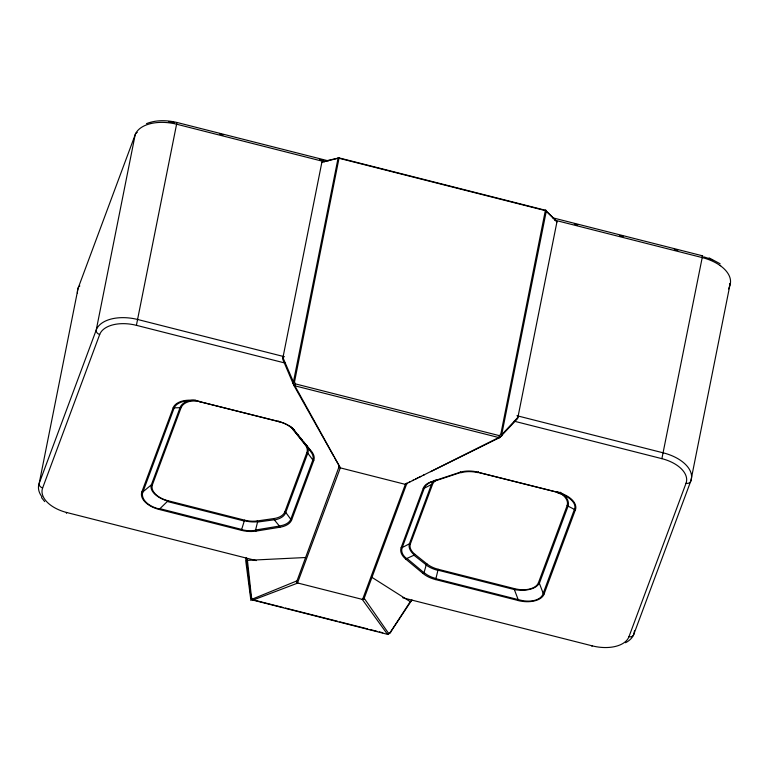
<?xml version="1.0" encoding="UTF-8"?>
<svg xmlns="http://www.w3.org/2000/svg" width="769" height="769" viewBox="0 0 769 769"><rect width="100%" height="100%" fill="white"/><g stroke="black" fill="none" stroke-linecap="round" stroke-linejoin="round"><path stroke-width="1.15" d="M591.861 646.22L592.265 645.864A31.462 17.841 11.3 0 0 628.965 636.703A4.297 3.518 20.4 0 0 633.81 634.29L690.87 480.846L729.819 285.568A4.297 3.518 20.4 0 0 729.521 283.501M546.576 211.504L556.189 220.674A1.826 1.721 -46.6 0 1 556.487 220.953L556.939 221.885L517.662 418.528L499.783 437.542L430.678 471.685M246.205 557.871L247.435 560.361L251.713 599.503L252.405 600.301L297.843 583.027L297.055 582.46M66.422 512.481L66.422 513.221L66.778 512.529L256.279 560.611M387.393 634.031L387.47 634.319A1.432 1.009 -35.3 0 0 388.729 633.55L390.498 632.108L410.252 601.666L412.117 600.166M333.957 456.69L293.806 385.279L282.656 359.008L321.865 162.307L322.701 161.625A1.826 1.634 75.6 0 1 322.99 161.538L339.062 157.905L545.346 210.245A1.432 0.904 -44.5 0 1 546.298 211.11L556.948 221.962M246.109 558.381L245.696 560.447L250.905 600.512L251.607 596.994M634.512 630.763L633.81 634.29A35.749 20.282 11.3 0 1 625.553 642.73M437.474 479.5A20.282 11.506 11.3 0 0 432.505 484.451L410.454 543.712A20.215 11.468 11.3 0 0 414.962 554.362A1.432 0.788 -51.4 0 0 413.972 555.228L406.936 558.419A1.432 0.817 -50.2 0 1 405.936 559.246L423.046 573.501A22.484 12.756 11.3 0 0 435.677 579.605L438.176 569.281L514.615 588.669A20.427 11.583 11.3 0 0 538.415 582.71A1.432 1.173 20.4 0 1 539.367 583.306L543.193 593.341A1.432 1.173 20.4 0 0 544.106 593.928L575.327 509.991A1.432 1.173 20.4 0 1 574.414 509.405L568.07 506.137A1.432 1.173 20.4 0 0 567.157 505.55L538.454 582.719M255.99 531.11A22.599 12.823 11.3 0 1 241.389 530.312L159.173 509.453A22.551 12.794 11.3 0 1 141.861 491.872L173.15 407.945A1.432 1.173 20.4 0 0 174.198 407.849A21.023 11.448 7.9 0 1 199.258 401.514L279.099 421.643A22.628 12.833 11.3 0 1 294.277 430.323L311.57 451.49A22.599 12.823 11.3 0 1 313.762 460.516L291.682 519.863A22.589 12.813 11.3 0 1 279.839 527.246L255.99 531.119A1.432 0.644 80.8 0 1 255.577 530.004L257.548 522.064A1.432 0.625 81.9 0 0 257.163 520.959A20.282 11.506 11.3 0 1 244.532 520.142L168.084 500.754A20.34 11.535 11.3 0 1 152.483 484.787M159.183 509.414L168.084 500.754M244.532 520.142L241.399 530.312M244.263 521.026L167.815 501.628M514.615 588.669L514.346 589.554L518.171 599.589L517.922 600.435L435.677 579.605M241.591 529.687L241.61 529.63A21.051 12.746 11.7 0 0 255.741 530.216M406.945 483.365L406.234 484.335L405.148 484.316L498.745 437.542A1.432 0.952 63.1 0 0 499.783 437.542A1.432 0.75 49.4 0 0 499.264 435.619L295.383 383.885L294.498 381.982L339.091 157.837A1.432 0.75 76 0 0 338.052 158.27L321.865 162.307M423.046 573.501A1.432 0.817 -50.2 0 0 424.007 572.742L426.237 564.869A1.432 0.788 -51.5 0 1 427.17 564.09A20.282 11.506 11.3 0 0 438.176 569.271M545.961 210.869L545.452 210.024L500.782 434.322L499.264 435.619L498.745 437.542L294.863 385.807L295.383 383.885A1.432 0.634 -24.7 0 0 293.806 385.279A1.432 1.067 -28.7 0 0 294.863 385.807L340.34 467.888A1.432 1.173 20.4 0 1 339.302 466.004L340.167 467.84L405.369 484.374A1.432 1.173 20.4 0 0 407.003 483.307M159.318 509.011L159.327 508.953A21.023 12.765 9.4 0 1 142.919 491.785M246.388 558.015L251.059 598.109L252.665 600.041L387.47 634.319L362.237 599.368L363.285 599.205M66.778 512.519A31.462 17.841 11.3 0 1 42.641 487.931L99.701 334.486A31.462 17.841 11.3 0 1 136.401 325.335L176.88 122.761M686.025 483.259A31.462 17.841 11.3 0 0 661.888 458.66L702.578 255.76L702.222 256.452M142.976 491.795L174.198 407.849L180.052 407.685A1.432 1.173 20.4 0 1 181.1 407.599L152.406 484.768A1.432 1.173 20.4 0 0 151.358 484.855L142.976 491.795A1.432 1.173 20.4 0 1 141.929 491.891M180.052 407.685L151.358 484.855A21.945 11.42 13.3 0 0 168.027 501.148M290.403 426.324A20.215 11.468 11.3 0 1 292.153 428.189L305.12 444.674A20.282 11.506 11.3 0 1 306.879 452.576L284.847 511.846A1.432 1.173 20.4 0 1 285.76 512.433L290.769 519.277A1.432 1.173 20.4 0 0 291.682 519.863M306.889 452.585A1.432 1.173 20.4 0 1 307.792 453.172L285.76 512.433A21.792 12.294 9.8 0 1 274.437 519.969M339.34 465.956L296.651 581.806M406.964 483.115L364.189 598.282A1.432 1.173 20.4 0 1 362.564 599.455L297.507 582.95L340.311 467.869M362.564 599.455L405.369 484.374M405.955 559.246A22.618 12.833 11.3 0 1 401.149 547.643L423.238 488.296A22.484 12.756 11.3 0 1 431.188 481.846M401.168 547.643A1.432 1.173 20.4 0 0 402.206 547.557L424.277 488.209A20.926 11.852 9.9 0 1 431.851 481.875M539.367 583.306L568.07 506.137A21.965 13.429 9.1 0 0 559.986 492.17M574.414 509.405L543.193 593.341A21.023 12.362 14.8 0 1 518.191 599.541M728.57 288.933L729.819 285.568A35.749 20.282 11.3 0 0 702.385 257.625L554.737 220.155M628.965 636.703L686.035 483.259A4.297 3.518 20.4 0 0 690.87 480.846A35.749 20.282 11.3 0 0 663.436 452.893L516.951 415.721M478.27 472.339L558.083 492.429A22.551 12.794 11.3 0 1 575.395 510.001M558.083 492.429L478.203 472.397L478.193 471.772M478.308 472.262L478.318 472.224A22.628 12.833 11.3 0 0 459.872 472.339L431.178 481.836A1.432 0.836 71.7 0 0 431.976 481.98L460.698 472.445L460.573 471.81M200.315 401.572L199.219 401.61L279.099 421.643A21.071 11.602 11.5 0 1 293.527 429.967M279.022 421.825L278.762 421.066M558.006 492.612L556.362 491.814M411.771 600.185L390.277 632.522A1.432 0.807 11.3 0 1 389.489 632.551M517.998 417.211L501.676 434.793A1.432 1.153 42.9 0 1 501.292 436.254A1.432 0.74 50 0 0 500.782 434.322A1.432 0.807 11.3 0 1 501.676 434.793L546.298 211.11A1.432 0.807 11.3 0 0 545.404 210.629L339.119 158.289A1.432 0.807 11.3 0 0 338.052 158.27L293.431 381.962A1.432 1.077 -23.3 0 0 292.931 383.395A1.432 0.625 -25.2 0 1 294.498 381.982A1.432 0.807 11.3 0 0 293.431 381.962L282.915 357.566M363.881 598.801L364.189 598.282L388.729 633.55A1.432 0.74 50.7 0 1 387.528 634.031M402.206 547.557L409.406 543.808A1.432 1.173 20.4 0 1 410.454 543.712M431.976 481.98L435.254 480.279M415.606 479L417.769 477.953M418.845 477.434L420.999 476.386M423.152 475.348L424.228 474.819M409.137 482.134L410.223 481.605M412.376 480.567L413.453 480.039M146.456 123.646C156.194 119.753 167.084 120.118 177.139 122.511L328.267 160.856M255.577 530.004L279.416 526.063A1.432 0.644 80.8 0 0 279.849 527.255M284.818 511.837A20.215 11.468 11.3 0 1 273.879 518.566L257.163 520.959M257.548 522.064L274.273 519.777L279.416 526.063M247.435 560.361L305.572 557.515M552.651 217.79L702.626 255.837M219.751 134.037L223.241 134.921M319.731 159.404L323.22 160.288M574.337 224L577.827 224.894M619.679 235.506L623.169 236.391M674.317 249.377L677.806 250.261M324.547 161.75L176.899 124.28A35.749 20.282 11.3 0 0 135.2 134.7L78.13 288.135L39.181 483.413A35.749 20.282 11.3 0 0 41.949 496.851M284.434 356.729L137.949 319.558A35.749 20.282 11.3 0 0 96.25 329.968L39.181 483.413A4.297 3.518 20.4 0 0 42.631 487.931M136.401 325.325L285.212 363.083M514.24 421.201L661.888 458.66M437.907 570.156L514.346 589.554A21.984 11.9 7.7 0 0 539.204 583.267M159.443 508.569L241.668 529.428M435.946 578.73L518.171 599.589M402.764 597.782L592.265 645.864M251.713 599.503L283.03 607.443M285.347 608.039L337.543 621.275M339.86 621.861L367.697 628.927M370.014 629.513L376.973 631.282M379.29 631.868L382.77 632.752M390.277 632.522L390.556 632.176A1.432 0.731 52.3 0 1 389.45 632.695M709.047 257.865L720.111 263.748M371.744 577.231L410.252 601.666M413.972 555.228L426.237 564.869M414.972 554.362L427.17 564.09M406.936 558.419L424.007 572.742M293.124 428.727L293.364 429.986L310.666 451.201A1.432 0.971 -39.2 0 0 311.57 451.49M293.902 429.573L294.71 430.592M297.939 434.696L298.757 435.725M300.371 437.782L301.986 439.83M303.601 441.887L304.409 442.906M41.545 497.62L44.689 501.609M307.792 453.172L312.839 459.929A1.432 1.173 20.4 0 0 313.752 460.516M306.61 445.741L310.666 451.201M334.496 457.622L338.764 465.072M251.175 597.225L251.665 599.368L296.546 581.037A1.432 1.173 20.4 0 0 297.507 582.95M363.718 598.811A1.615 0.856 -16.6 0 1 363.208 599.128M297.103 582.335A1.615 0.75 49.2 0 1 296.786 581.825M557.602 491.795A20.378 11.554 11.3 0 1 567.061 505.531M432.486 484.451A1.432 1.173 20.4 0 0 431.447 484.537L424.277 488.209A1.432 1.173 20.4 0 1 423.238 488.296M181.176 407.618A20.34 11.535 11.3 0 1 195.566 400.611M292.143 428.189A1.432 0.98 -38.2 0 1 292.585 428.198M305.12 444.674A1.432 0.98 -38.2 0 1 305.649 444.703M273.87 518.556A1.432 0.625 81.9 0 1 274.273 519.777M180.033 407.685A21.945 12.977 15.2 0 1 195.739 400.12M294.296 430.323A1.432 0.971 -39.2 0 1 293.364 429.986M310.397 451.24A21.042 11.814 14.6 0 1 312.868 459.939L290.769 519.277A21.051 11.996 12.8 0 1 279.339 525.948M306.283 444.915A21.859 12.487 7.8 0 1 307.725 453.152M257.336 521.776A21.868 11.487 11 0 1 244.359 520.767M437.83 570.348A21.868 11.977 11.3 0 1 426.045 564.936M436.013 578.528A20.936 12.217 11.3 0 1 424.18 572.674M557.813 493.044A21.023 11.045 13.1 0 1 574.433 509.405M414.453 555.064A21.792 12.006 15.4 0 1 409.406 543.808L431.447 484.537A21.859 12.419 12.9 0 1 435.321 480.25M406.59 558.554A21.071 12.217 7.6 0 1 402.245 547.566M461.044 472.724A21.071 11.016 10.3 0 1 478.097 472.656M460.698 472.445A1.432 0.836 71.6 0 1 459.862 472.329M544.173 593.947A22.551 12.794 11.3 0 1 517.893 600.512M173.083 407.926A22.551 12.794 11.3 0 1 199.363 401.36M99.701 334.486A4.297 3.518 20.4 0 1 96.24 329.968L135.19 134.69A4.297 3.518 20.4 0 1 137.267 132.393M703.712 256.856A31.462 17.841 11.3 0 1 712.825 260.403M720.197 265.276A31.462 17.841 11.3 0 1 720.678 265.69M150.464 123.482A31.462 17.841 11.3 0 1 151.06 123.28M168.796 121.713A31.462 17.841 11.3 0 1 174.582 122.627M79.832 285.991A4.297 3.518 20.4 0 0 78.13 288.135A35.749 20.282 11.3 0 0 77.458 293.297"/></g></svg>
